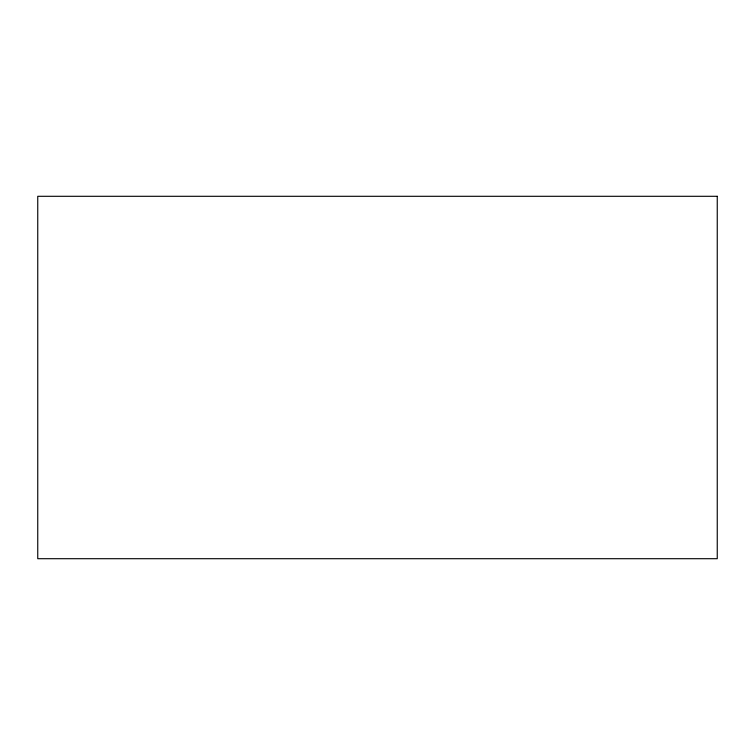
<?xml version="1.0" encoding="UTF-8"?>
<svg xmlns="http://www.w3.org/2000/svg" width="755" height="755" viewBox="0 0 755 755"><rect width="100%" height="100%" fill="white"/><g stroke="black" fill="none" stroke-linecap="round" stroke-linejoin="round"><path stroke-width="1.13" d="M717.25 196.3L37.75 196.3L37.75 558.7L717.25 558.7L717.25 196.3"/></g></svg>
